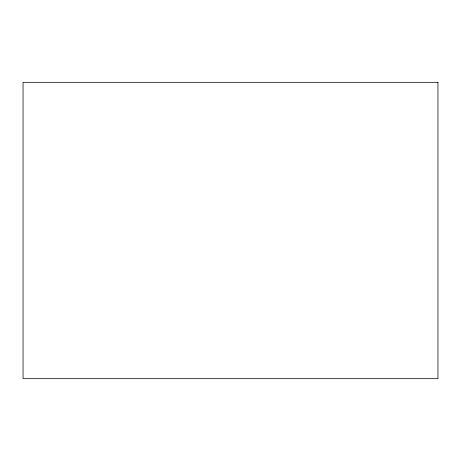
<?xml version="1.0" encoding="UTF-8"?>
<svg xmlns="http://www.w3.org/2000/svg" width="461" height="461" viewBox="0 0 461 461"><rect width="100%" height="100%" fill="white"/><g stroke="black" fill="none" stroke-linecap="round" stroke-linejoin="round"><path stroke-width="0.69" d="M437.95 82.323L23.05 82.323L23.05 378.677L437.95 378.677L437.95 82.323"/></g></svg>
